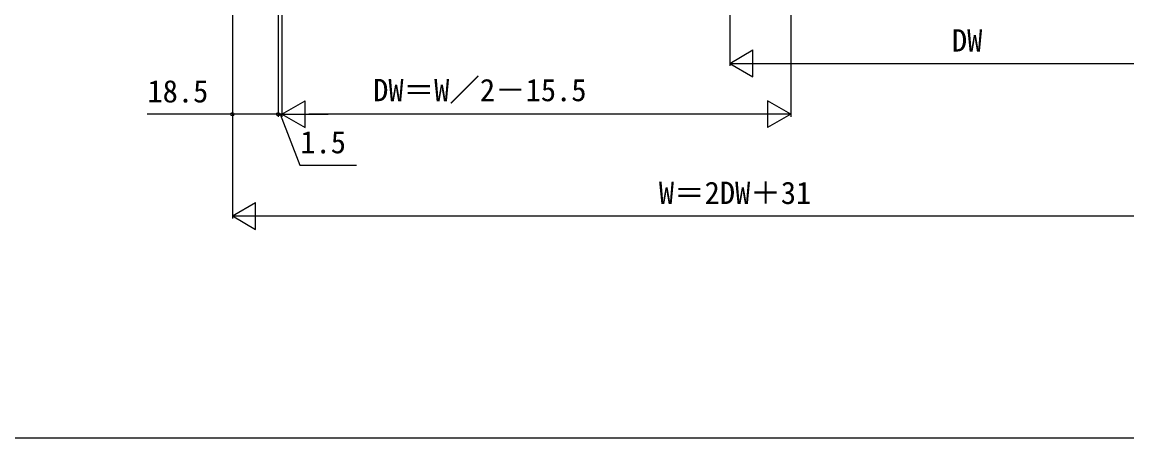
# Model space of a CAD drawing. Units: millimetres, scale not verified. Extents: x -525 to 525, y -783 to 779.
# Drawn here: x -128.2 to 306.1, y -782.7 to -619.2 of the extents above; entities that cross this region are included whole.
import ezdxf
from ezdxf.enums import TextEntityAlignment as Align

# ---------------------------------------------------------------- set-up
doc = ezdxf.new("R2010")
doc.units = ezdxf.units.MM
doc.header["$LTSCALE"] = 4
doc.layers.add('0-6_YKK_D', color=6, linetype='Continuous')
doc.layers.add('0-7_YKK_ZWAK', color=7, linetype='Continuous')
doc.styles.add('ＭＳ ゴシック', font='')
doc.styles.get('ＭＳ ゴシック').set_extended_font_data('MS Gothic')

msp = doc.modelspace()

# ---------------------------------------------------------------- linework, layer by layer
at = {"layer": '0-6_YKK_D'}
for p, q in [((174, -555.751), (174, -656.462)), ((150, -555.958), (150, -636.462)), ((-45.5, -576.462), (-45.5, -696.462)), ((-45.5, -576.462), (-45.5, -656.462)), ((-27.5, -578.462), (-27.5, -656.462)), ((-27.5, -578.462), (-27.5, -656.462)), ((-26, -578.462), (-26, -656.462)), ((-26, -578.462), (-26, -656.462)), ((150, -635.462), (159.093, -630.212)), ((159.093, -640.712), (159.093, -630.212)), ((150, -635.462), (159.093, -640.712)), ((150, -635.462), (168.187, -635.462)), ((160.5, -635.462), (339.5, -635.462)), ((-26, -655.462), (-16.907, -650.212)), ((-16.907, -660.712), (-16.907, -650.212)), ((174, -655.462), (164.907, -650.212)), ((164.907, -650.212), (164.907, -660.712)), ((-27.5, -655.462), (-30.05, -655.462)), ((-26, -655.462), (-27.5, -655.462)), ((-26, -655.462), (-27.5, -655.462)), ((-26, -655.462), (-23.45, -655.462)), ((-26, -655.462), (-16.907, -660.712)), ((-26, -655.462), (-7.813, -655.462)), ((163.5, -655.462), (-15.5, -655.462)), ((174, -655.462), (155.813, -655.462)), ((174, -655.462), (164.907, -660.712)), ((-45.5, -695.462), (-36.407, -690.212)), ((-36.407, -700.712), (-36.407, -690.212)), ((-45.5, -695.462), (-36.407, -700.712)), ((-45.5, -695.462), (-27.313, -695.462)), ((-35, -695.462), (374.5, -695.462))]:
    msp.add_line(p, q, dxfattribs=at)
for points in [[(-27.5, -655.462), (-45.5, -655.462), (-79.05, -655.462)], [(-26.75, -655.462), (-18.948, -675.462), (3.325, -675.462)]]:
    msp.add_lwpolyline(points, dxfattribs=at)
for centre in [(-45.5, -655.462), (-27.5, -655.462), (-27.5, -655.462)]:
    msp.add_circle(centre, 0.637, dxfattribs=at)
at = {"layer": '0-7_YKK_ZWAK'}
msp.add_lwpolyline([(-525, -782.7), (525, -782.7), (525, 747.3)], dxfattribs=at)

# ---------------------------------------------------------------- texts
at = {"layer": '0-6_YKK_D', "style": 'ＭＳ ゴシック'}
for s, p in [('DW', (237.352, -633.462)), ('18.5', (-78.891, -653.462)), ('DW＝W／2－15.5', (9.841, -652.985)), ('1.5', (-18.789, -673.462)), ('W＝2DW＋31', (122.159, -693.394))]:
    msp.add_text(s, height=8.798, dxfattribs=at).set_placement(p, align=Align.BOTTOM_LEFT)

doc.saveas('drawing.dxf')
